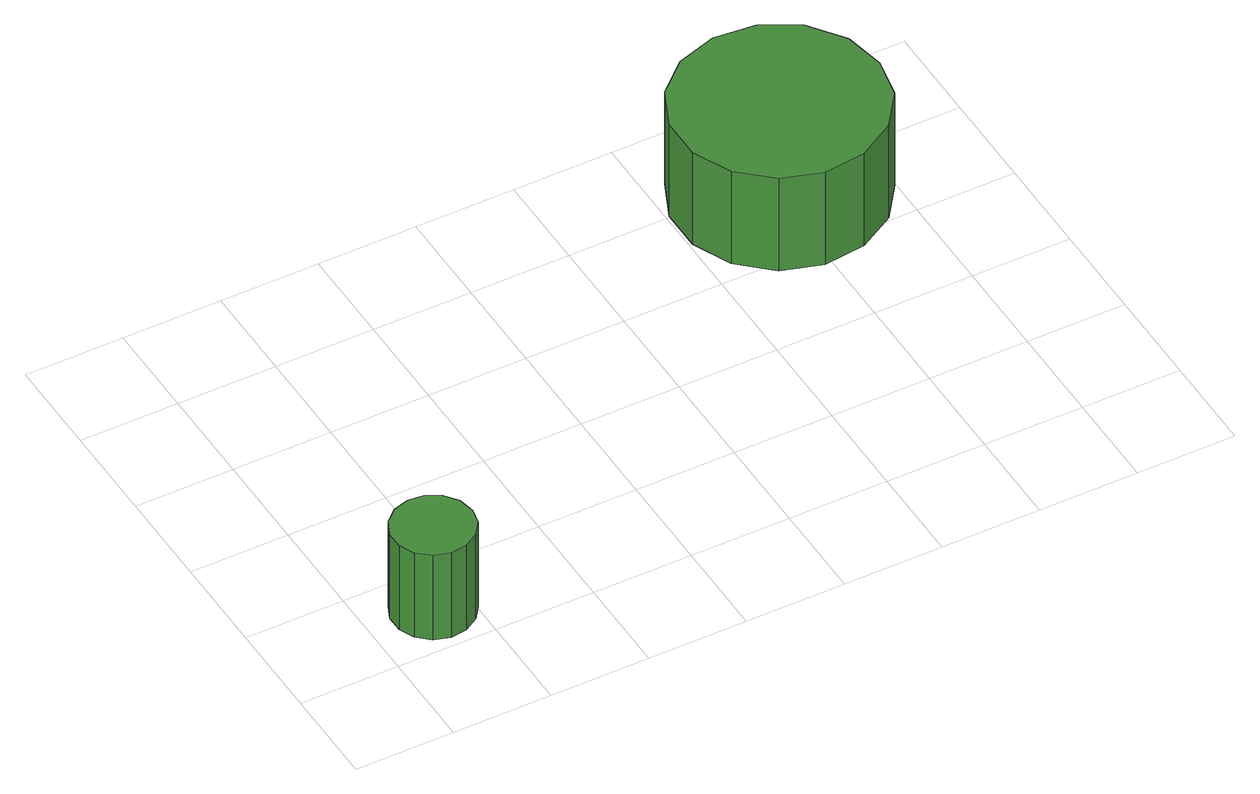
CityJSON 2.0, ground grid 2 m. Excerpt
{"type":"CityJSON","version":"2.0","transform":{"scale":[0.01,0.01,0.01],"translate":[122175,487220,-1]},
"CityObjects":{
"tree1":{"type":"SolitaryVegetationObject","attributes":{"function":"something"},"geometry":[{"type":"MultiSurface","lod":"1","boundaries":[[[0,1,2,3,4,5,6,7,8,9,10,11,12,13,14]],[[15,16,17,18,19,20,21,22,23,24,25,26,27,28,29]],[[0,29,28,1]],[[1,28,27,2]],[[2,27,26,3]],[[3,26,25,4]],[[4,25,24,5]],[[5,24,23,6]],[[6,23,22,7]],[[7,22,21,8]],[[8,21,20,9]],[[9,20,19,10]],[[10,19,18,11]],[[11,18,17,12]],[[12,17,16,13]],[[13,16,15,14]],[[14,15,29,0]]]}]},
"tree2":{"type":"SolitaryVegetationObject","attributes":{"function":"something"},"geometry":[{"type":"MultiSurface","lod":"1","boundaries":[[[30,31,32,33,34,35,36,37,38,39,40,41,42,43,44]],[[45,46,47,48,49,50,51,52,53,54,55,56,57,58,59]],[[30,59,58,31]],[[31,58,57,32]],[[32,57,56,33]],[[33,56,55,34]],[[34,55,54,35]],[[35,54,53,36]],[[36,53,52,37]],[[37,52,51,38]],[[38,51,50,39]],[[39,50,49,40]],[[40,49,48,41]],[[41,48,47,42]],[[42,47,46,43]],[[43,46,45,44]],[[44,45,59,30]]]}]}
},
"vertices":[
[202,88,286],[195,121,286],[175,148,286],[146,165,286],[113,168,286],[81,158,286],[56,136,286],[42,105,286],[42,71,286],[56,41,286],[81,18,286],[113,8,286],[146,12,286],[175,28,286],[195,55,286],[195,55,83],[175,28,83],[146,12,83],[113,8,83],[81,18,83],[56,41,83],[42,71,83],[42,105,83],[56,136,83],[81,158,83],[113,168,83],[146,165,83],[175,148,83],[195,121,83],[202,88,83],
[1414,760,291],[1397,843,291],[1346,913,291],[1272,955,291],[1187,964,291],[1106,938,291],[1042,881,291],[1007,802,291],[1007,717,291],[1042,639,291],[1106,581,291],[1187,555,291],[1272,564,291],[1346,607,291],[1397,676,291],[1397,676,69],[1346,607,69],[1272,564,69],[1187,555,69],[1106,581,69],[1042,639,69],[1007,717,69],[1007,802,69],[1042,881,69],[1106,938,69],[1187,964,69],[1272,955,69],[1346,913,69],[1397,843,69],[1414,760,69]
]}
